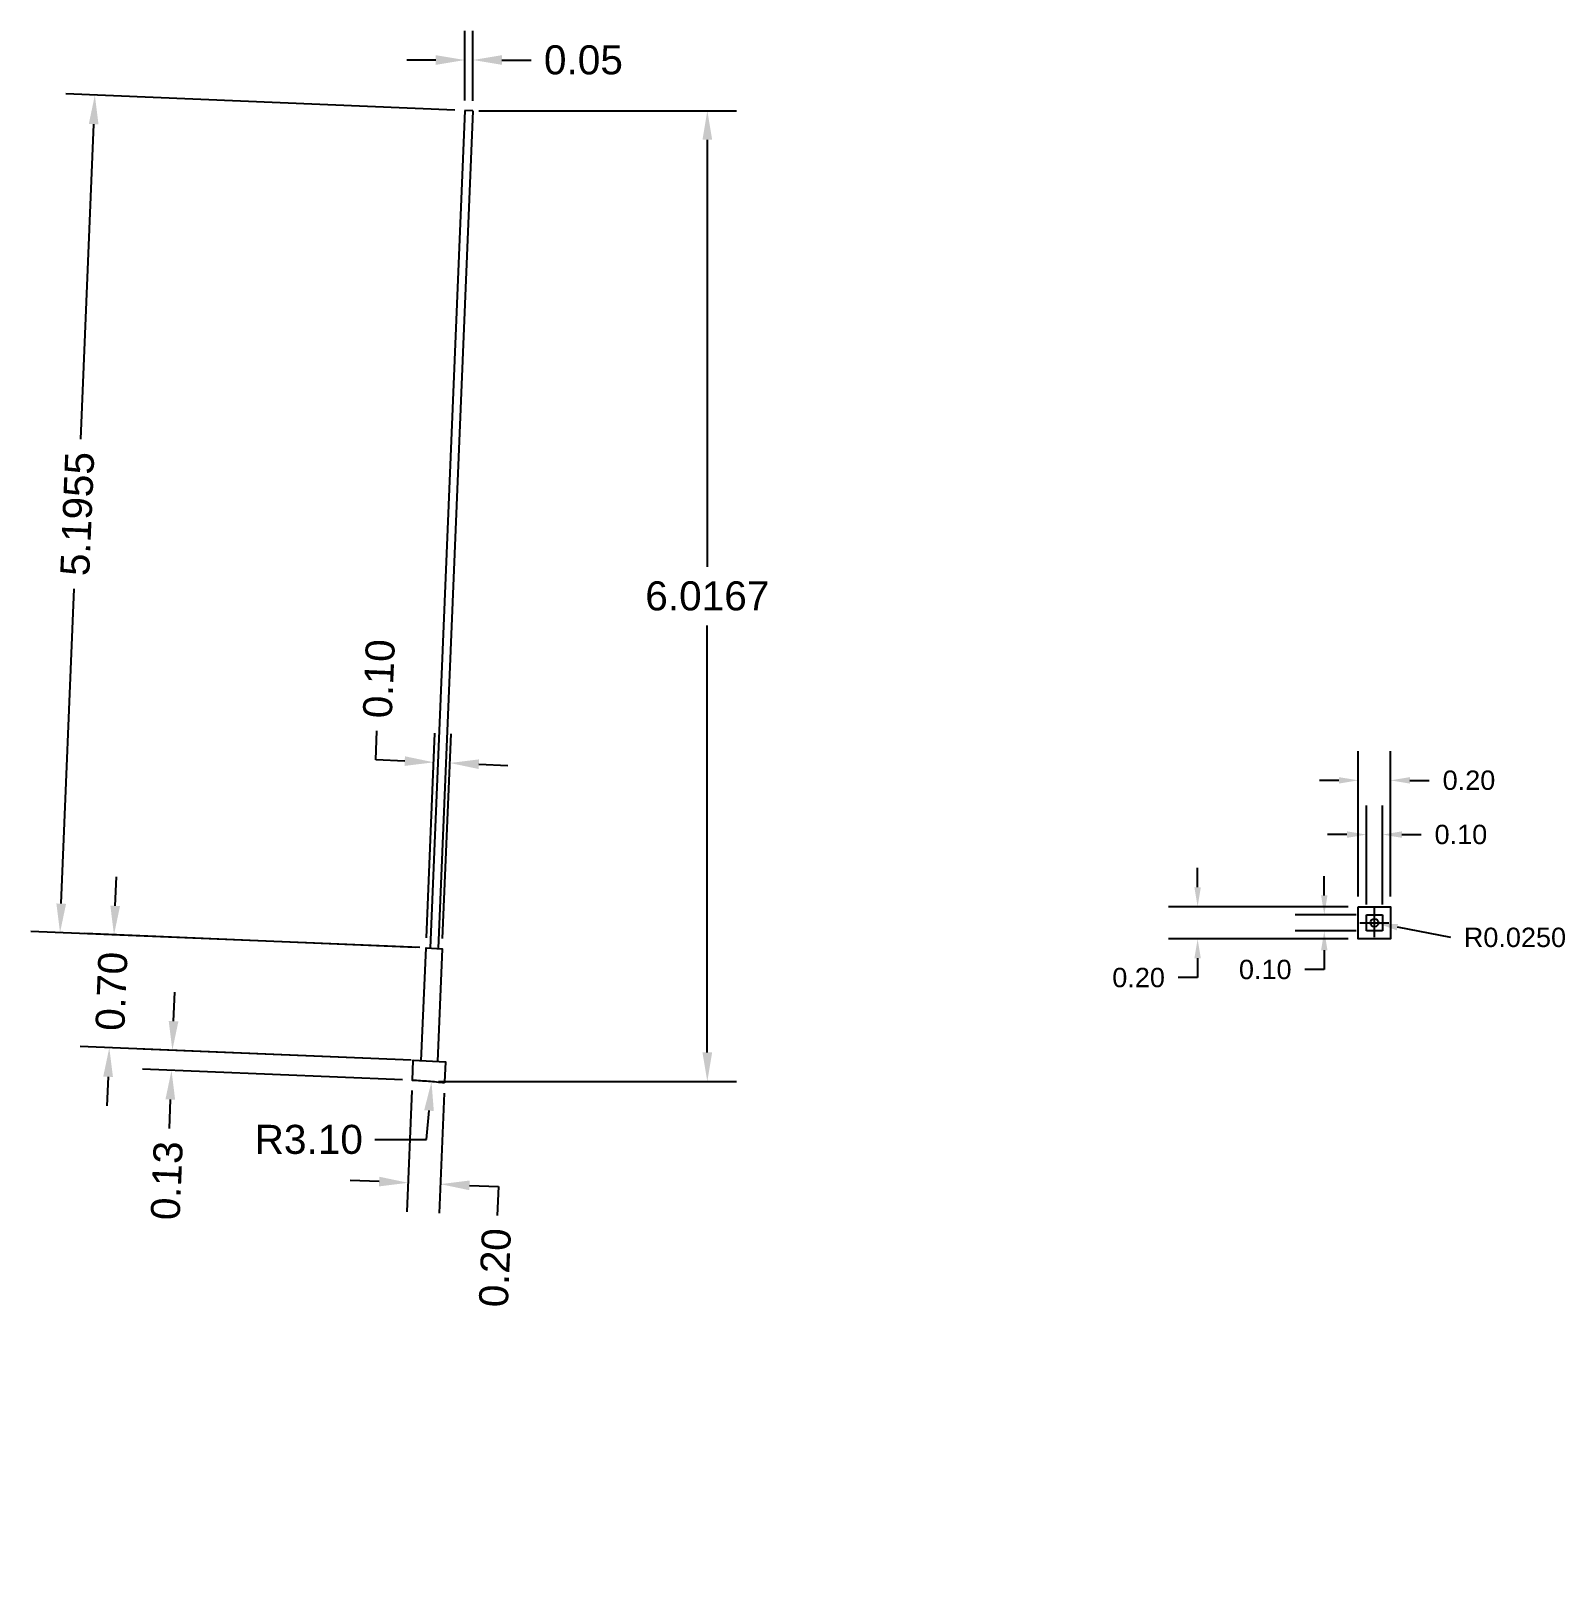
# Model space of a CAD drawing. Header units: inches. Extents: x 5.92 to 15.42, y 1.16 to 10.76.
import ezdxf

# ---------------------------------------------------------------- set-up
doc = ezdxf.new("R2010")
doc.units = ezdxf.units.IN
doc.header["$MEASUREMENT"] = 0
doc.layers.add('Anotari', color=40, linetype='Continuous')
doc.layers.add('Tija', color=4, linetype='Continuous')
doc.styles.get("Standard").update_dxf_attribs({"font": 'arial.ttf'})
doc.dimstyles.get("Standard").update_dxf_attribs({"dimtxt": 0.18, "dimasz": 0.18, "dimexe": 0.18, "dimexo": 0.0625, "dimgap": 0.09, "dimtad": 0, "dimtih": 1, "dimtoh": 1, "dimdec": 4, "dimzin": 0, "dimdsep": 46, "dimtxsty": 'Standard', "dimcen": 0.09, "dimadec": 0, "dimazin": 0, "dimtfac": 1, "dimtdec": 4, "dimtofl": 0, "dimtmove": 0, "dimatfit": 3, "dimfxl": 1, "dimtolj": 1, "dimtzin": 0, "dimarcsym": 0})

# ---------------------------------------------------------------- blocks, each defined once
blk = doc.blocks.new('*D15')
at = {"layer": 'Anotari', "color": 0, "lineweight": -2, "transparency": 16777216}
for p, q in [((8.6956, 10.2683), (10.2902, 10.2683)), ((10.1102, 10.0883), (10.1102, 7.4419)), ((10.1102, 4.4317), (10.1102, 7.0781)), ((8.4455, 4.2517), (10.2902, 4.2517))]:
    blk.add_line(p, q, dxfattribs=at)
at = {"layer": 'Anotari', "color": 0, "transparency": 16777216}
for points in [[(10.0802, 10.0883), (10.1402, 10.0883), (10.1102, 10.2683)], [(10.0802, 4.4317), (10.1402, 4.4317), (10.1102, 4.2517)]]:
    blk.add_solid(points, dxfattribs=at)
at = {"layer": 'Defpoints', "color": 0, "transparency": 16777216}
for p in [(8.6331, 10.2683), (8.383, 4.2517), (10.1102, 4.2517)]:
    blk.add_point(p, dxfattribs=at)
at = {"layer": 'Anotari', "color": 0, "transparency": 16777216, "insert": (10.1102, 7.26), "char_height": 0.18, "attachment_point": 5}
blk.add_mtext('\\A1;6.0167', dxfattribs=at)
blk = doc.blocks.new('*D16')
at = {"layer": 'Anotari', "color": 0, "lineweight": -2, "transparency": 16777216}
for p, q in [((8.3704, 3.8915), (8.3859, 4.0708)), ((8.0505, 3.8915), (8.3704, 3.8915))]:
    blk.add_line(p, q, dxfattribs=at)
at = {"layer": 'Anotari', "color": 0, "transparency": 16777216}
blk.add_solid([(8.356, 4.0734), (8.4157, 4.0682), (8.4013, 4.2501)], dxfattribs=at)
at = {"layer": 'Defpoints', "color": 0, "transparency": 16777216}
for p in [(8.4013, 4.2501), (8.1349, 1.1616)]:
    blk.add_point(p, dxfattribs=at)
at = {"layer": 'Anotari', "color": 0, "transparency": 16777216, "insert": (7.6409, 3.8915), "char_height": 0.18, "attachment_point": 5}
blk.add_mtext('\\A1;R3.10', dxfattribs=at)
blk = doc.blocks.new('*D17')
at = {"layer": 'Anotari', "color": 0, "lineweight": -2, "transparency": 16777216}
for p, q in [((6.8032, 4.6249), (6.8107, 4.8047)), ((8.2259, 4.3856), (6.6159, 4.4525)), ((8.2207, 4.2607), (6.6107, 4.3276)), ((6.7831, 4.1403), (6.7756, 3.9604))]:
    blk.add_line(p, q, dxfattribs=at)
at = {"layer": 'Anotari', "color": 0, "transparency": 16777216}
for points in [[(6.7732, 4.6261), (6.8332, 4.6236), (6.7957, 4.445)], [(6.7531, 4.1415), (6.813, 4.139), (6.7905, 4.3201)]]:
    blk.add_solid(points, dxfattribs=at)
at = {"layer": 'Defpoints', "color": 0, "transparency": 16777216}
for p in [(8.2883, 4.383), (6.7905, 4.3201), (8.2831, 4.2581)]:
    blk.add_point(p, dxfattribs=at)
at = {"layer": 'Anotari', "color": 0, "transparency": 16777216, "insert": (6.7621, 3.6369), "char_height": 0.18, "attachment_point": 5, "rotation": 87.61916}
blk.add_mtext('\\A1;0.13', dxfattribs=at)
blk = doc.blocks.new('*D18')
at = {"layer": 'Anotari', "color": 0, "lineweight": -2, "transparency": 16777216}
for p, q in [((6.4416, 5.3399), (6.4491, 5.5198)), ((8.3049, 5.0823), (6.2543, 5.1676)), ((8.2758, 4.3829), (6.2252, 4.4682)), ((6.3976, 4.2809), (6.3901, 4.101))]:
    blk.add_line(p, q, dxfattribs=at)
at = {"layer": 'Anotari', "color": 0, "transparency": 16777216}
for points in [[(6.4117, 5.3412), (6.4716, 5.3387), (6.4341, 5.1601)], [(6.3676, 4.2821), (6.4276, 4.2796), (6.4051, 4.4607)]]:
    blk.add_solid(points, dxfattribs=at)
at = {"layer": 'Defpoints', "color": 0, "transparency": 16777216}
for p in [(8.3673, 5.0797), (6.4051, 4.4607), (8.3383, 4.3803)]:
    blk.add_point(p, dxfattribs=at)
at = {"layer": 'Anotari', "color": 0, "transparency": 16777216, "insert": (6.4196, 4.8104), "char_height": 0.18, "attachment_point": 5, "rotation": 87.61916}
blk.add_mtext('\\A1;0.70', dxfattribs=at)
blk = doc.blocks.new('*D19')
at = {"layer": 'Anotari', "color": 0, "lineweight": -2, "transparency": 16777216}
for p, q in [((8.5457, 10.272), (6.1358, 10.3722)), ((6.3081, 10.1849), (6.227, 8.2331)), ((6.1073, 5.3536), (6.1884, 7.3053)), ((8.3299, 5.081), (5.9199, 5.1812))]:
    blk.add_line(p, q, dxfattribs=at)
at = {"layer": 'Anotari', "color": 0, "transparency": 16777216}
for points in [[(6.2782, 10.1861), (6.3381, 10.1836), (6.3156, 10.3647)], [(6.0773, 5.3548), (6.1372, 5.3523), (6.0998, 5.1737)]]:
    blk.add_solid(points, dxfattribs=at)
at = {"layer": 'Defpoints', "color": 0, "transparency": 16777216}
for p in [(6.3156, 10.3647), (8.6081, 10.2694), (8.3923, 5.0784)]:
    blk.add_point(p, dxfattribs=at)
at = {"layer": 'Anotari', "color": 0, "transparency": 16777216, "insert": (6.2077, 7.7692), "char_height": 0.18, "attachment_point": 5, "rotation": 87.61916}
blk.add_mtext('\\A1;5.1955', dxfattribs=at)
blk = doc.blocks.new('*D20')
at = {"layer": 'Anotari', "color": 0, "lineweight": -2, "transparency": 16777216}
for p, q in [((8.0555, 6.2445), (8.0629, 6.4244)), ((8.3699, 5.1422), (8.4226, 6.4094)), ((8.4698, 5.1369), (8.5225, 6.4053)), ((8.2353, 6.237), (8.0555, 6.2445)), ((8.6949, 6.2179), (8.8748, 6.2105))]:
    blk.add_line(p, q, dxfattribs=at)
at = {"layer": 'Anotari', "color": 0, "transparency": 16777216}
for points in [[(8.2341, 6.2071), (8.2366, 6.267), (8.4152, 6.2296)], [(8.6937, 6.188), (8.6962, 6.2479), (8.5151, 6.2254)]]:
    blk.add_solid(points, dxfattribs=at)
at = {"layer": 'Defpoints', "color": 0, "transparency": 16777216}
for p in [(8.4152, 6.2296), (8.3673, 5.0797), (8.4672, 5.0744)]:
    blk.add_point(p, dxfattribs=at)
at = {"layer": 'Anotari', "color": 0, "transparency": 16777216, "insert": (8.0764, 6.7476), "char_height": 0.18, "attachment_point": 5, "rotation": 87.61916}
blk.add_mtext('\\A1;0.10', dxfattribs=at)
blk = doc.blocks.new('*D21')
at = {"layer": 'Anotari', "color": 0, "lineweight": -2, "transparency": 16777216}
for p, q in [((8.2805, 4.1956), (8.2493, 3.4437)), ((8.4801, 4.1796), (8.4491, 3.4354)), ((8.0769, 3.631), (7.8971, 3.6385)), ((8.6364, 3.6078), (8.8163, 3.6003)), ((8.8163, 3.6003), (8.8088, 3.4204))]:
    blk.add_line(p, q, dxfattribs=at)
at = {"layer": 'Anotari', "color": 0, "transparency": 16777216}
for points in [[(8.0757, 3.6011), (8.0782, 3.661), (8.2568, 3.6236)], [(8.6352, 3.5778), (8.6377, 3.6377), (8.4566, 3.6152)]]:
    blk.add_solid(points, dxfattribs=at)
at = {"layer": 'Defpoints', "color": 0, "transparency": 16777216}
for p in [(8.2831, 4.2581), (8.4826, 4.242), (8.4566, 3.6152)]:
    blk.add_point(p, dxfattribs=at)
at = {"layer": 'Anotari', "color": 0, "transparency": 16777216, "insert": (8.7954, 3.0972), "char_height": 0.18, "attachment_point": 5, "rotation": 87.61916}
blk.add_mtext('\\A1;0.20', dxfattribs=at)
blk = doc.blocks.new('*D22')
at = {"layer": 'Anotari', "color": 0, "lineweight": -2, "transparency": 16777216}
for p, q in [((8.6081, 10.3319), (8.6081, 10.7623)), ((8.6581, 10.3298), (8.6581, 10.7623)), ((8.4281, 10.5823), (8.2481, 10.5823)), ((8.8381, 10.5823), (9.0181, 10.5823))]:
    blk.add_line(p, q, dxfattribs=at)
at = {"layer": 'Anotari', "color": 0, "transparency": 16777216}
for points in [[(8.4281, 10.6123), (8.4281, 10.5523), (8.6081, 10.5823)], [(8.8381, 10.6123), (8.8381, 10.5523), (8.6581, 10.5823)]]:
    blk.add_solid(points, dxfattribs=at)
at = {"layer": 'Defpoints', "color": 0, "transparency": 16777216}
for p in [(8.6581, 10.5823), (8.6081, 10.2694), (8.6581, 10.2673)]:
    blk.add_point(p, dxfattribs=at)
at = {"layer": 'Anotari', "color": 0, "transparency": 16777216, "insert": (9.3426, 10.5823), "char_height": 0.18, "attachment_point": 5}
blk.add_mtext('\\A1;0.05', dxfattribs=at)
blk = doc.blocks.new('*D23')
at = {"layer": 'Anotari', "color": 0, "lineweight": -2, "transparency": 16777216}
for p, q in [((14.1433, 5.3974), (14.1433, 6.2978)), ((14.3433, 5.3974), (14.3433, 6.2978)), ((14.0233, 6.1178), (13.9033, 6.1178)), ((14.4633, 6.1178), (14.5833, 6.1178))]:
    blk.add_line(p, q, dxfattribs=at)
at = {"layer": 'Anotari', "color": 0, "transparency": 16777216}
for points in [[(14.0233, 6.1378), (14.0233, 6.0978), (14.1433, 6.1178)], [(14.4633, 6.1378), (14.4633, 6.0978), (14.3433, 6.1178)]]:
    blk.add_solid(points, dxfattribs=at)
at = {"layer": 'Defpoints', "color": 0, "transparency": 16777216}
for p in [(14.3433, 6.1178), (14.1433, 5.3349), (14.3433, 5.3349)]:
    blk.add_point(p, dxfattribs=at)
at = {"layer": 'Anotari', "color": 0, "transparency": 16777216, "insert": (14.829, 6.1178), "char_height": 0.12, "attachment_point": 5}
blk.add_mtext('\\A1;0.20', dxfattribs=at)
blk = doc.blocks.new('*D24')
at = {"layer": 'Anotari', "color": 0, "lineweight": -2, "transparency": 16777216}
for p, q in [((14.1933, 5.3474), (14.1933, 5.9617)), ((14.2933, 5.3474), (14.2933, 5.9617)), ((14.0733, 5.7817), (13.9533, 5.7817)), ((14.4133, 5.7817), (14.5333, 5.7817))]:
    blk.add_line(p, q, dxfattribs=at)
at = {"layer": 'Anotari', "color": 0, "transparency": 16777216}
for points in [[(14.0733, 5.8017), (14.0733, 5.7617), (14.1933, 5.7817)], [(14.4133, 5.8017), (14.4133, 5.7617), (14.2933, 5.7817)]]:
    blk.add_solid(points, dxfattribs=at)
at = {"layer": 'Defpoints', "color": 0, "transparency": 16777216}
for p in [(14.2933, 5.7817), (14.1933, 5.2849), (14.2933, 5.2849)]:
    blk.add_point(p, dxfattribs=at)
at = {"layer": 'Anotari', "color": 0, "transparency": 16777216, "insert": (14.779, 5.7817), "char_height": 0.12, "attachment_point": 5}
blk.add_mtext('\\A1;0.10', dxfattribs=at)
blk = doc.blocks.new('*D25')
at = {"layer": 'Anotari', "color": 0, "lineweight": -2, "transparency": 16777216}
for p, q in [((13.1478, 5.4549), (13.1478, 5.5749)), ((14.0808, 5.3349), (12.9678, 5.3349)), ((14.0808, 5.1349), (12.9678, 5.1349)), ((13.1478, 5.0149), (13.1478, 4.8949)), ((13.1478, 4.8949), (13.0278, 4.8949))]:
    blk.add_line(p, q, dxfattribs=at)
at = {"layer": 'Anotari', "color": 0, "transparency": 16777216}
for points in [[(13.1278, 5.4549), (13.1678, 5.4549), (13.1478, 5.3349)], [(13.1278, 5.0149), (13.1678, 5.0149), (13.1478, 5.1349)]]:
    blk.add_solid(points, dxfattribs=at)
at = {"layer": 'Defpoints', "color": 0, "transparency": 16777216}
for p in [(14.1433, 5.3349), (13.1478, 5.1349), (14.1433, 5.1349)]:
    blk.add_point(p, dxfattribs=at)
at = {"layer": 'Anotari', "color": 0, "transparency": 16777216, "insert": (12.7822, 4.8949), "char_height": 0.12, "attachment_point": 5}
blk.add_mtext('\\A1;0.20', dxfattribs=at)
blk = doc.blocks.new('*D26')
at = {"layer": 'Anotari', "color": 0, "lineweight": -2, "transparency": 16777216}
for p, q in [((13.9326, 5.4049), (13.9326, 5.5249)), ((14.1308, 5.2849), (13.7526, 5.2849)), ((14.1308, 5.1849), (13.7526, 5.1849)), ((13.9326, 5.0649), (13.9326, 4.9449)), ((13.9326, 4.9449), (13.8126, 4.9449))]:
    blk.add_line(p, q, dxfattribs=at)
at = {"layer": 'Anotari', "color": 0, "transparency": 16777216}
for points in [[(13.9126, 5.4049), (13.9526, 5.4049), (13.9326, 5.2849)], [(13.9126, 5.0649), (13.9526, 5.0649), (13.9326, 5.1849)]]:
    blk.add_solid(points, dxfattribs=at)
at = {"layer": 'Defpoints', "color": 0, "transparency": 16777216}
for p in [(14.1933, 5.2849), (13.9326, 5.1849), (14.1933, 5.1849)]:
    blk.add_point(p, dxfattribs=at)
at = {"layer": 'Anotari', "color": 0, "transparency": 16777216, "insert": (13.567, 4.9449), "char_height": 0.12, "attachment_point": 5}
blk.add_mtext('\\A1;0.10', dxfattribs=at)
blk = doc.blocks.new('*D27')
at = {"layer": 'Anotari', "color": 0, "lineweight": -2, "transparency": 16777216}
for p, q in [((14.2433, 5.1449), (14.2433, 5.3249)), ((14.1533, 5.2349), (14.3333, 5.2349)), ((14.7174, 5.1439), (14.3857, 5.2076))]:
    blk.add_line(p, q, dxfattribs=at)
at = {"layer": 'Anotari', "color": 0, "transparency": 16777216}
blk.add_solid([(14.3895, 5.2272), (14.382, 5.188), (14.2679, 5.2302)], dxfattribs=at)
at = {"layer": 'Defpoints', "color": 0, "transparency": 16777216}
for p in [(14.2433, 5.2349), (14.2679, 5.2302)]:
    blk.add_point(p, dxfattribs=at)
at = {"layer": 'Anotari', "color": 0, "transparency": 16777216, "insert": (15.1138, 5.1439), "char_height": 0.12, "attachment_point": 5}
blk.add_mtext('\\A1;R0.0250', dxfattribs=at)

msp = doc.modelspace()

# ---------------------------------------------------------------- linework, layer by layer
at = {"layer": 'Tija'}
for p, q in [((8.60814, 10.26939), (8.39231, 5.0784)), ((8.6581, 10.26731), (8.44225, 5.07576)), ((8.6581, 10.26731), (8.60814, 10.26939)), ((14.19333, 5.18492), (14.19333, 5.28492)), ((14.19333, 5.28492), (14.24333, 5.28492)), ((14.24333, 5.28492), (14.29333, 5.28492)), ((14.29333, 5.28492), (14.29333, 5.18492)), ((14.29333, 5.18492), (14.19333, 5.18492)), ((8.48287, 4.24752), (8.48265, 4.24205))]:
    msp.add_line(p, q, dxfattribs=at)
msp.add_lwpolyline([(14.14333, 5.33492), (14.34333, 5.33492), (14.34333, 5.13492), (14.14333, 5.13492)], close=True, dxfattribs=at)
msp.add_lwpolyline([(8.33827, 4.38032), (8.36735, 5.07972), (8.46721, 5.07444), (8.43813, 4.37505)], dxfattribs=at)
msp.add_lwpolyline([(8.48265, 4.24205, 0.0080771), (8.38296, 4.25167, 0.0057968), (8.28314, 4.25807), (8.28833, 4.38296), (8.48807, 4.37241), (8.48287, 4.24752)], format="xyb", dxfattribs=at)
msp.add_circle((14.24333, 5.23492), 0.025, dxfattribs=at)

# ---------------------------------------------------------------- dimensions: what is measured, and where the dimension line sits
at = {"layer": 'Anotari'}
for base, p1, p2, override, picture, middle in [((8.6581, 10.58227), (8.60814, 10.26939), (8.6581, 10.26731), {"dimdec": 2}, '*D22', (9.34255, 10.58227)), ((14.34333, 6.11775), (14.14333, 5.33492), (14.34333, 5.33492), {"dimtxt": 0.12, "dimasz": 0.12, "dimdec": 2}, '*D23', (14.82898, 6.11775)), ((14.29333, 5.78165), (14.19333, 5.28492), (14.29333, 5.28492), {"dimtxt": 0.12, "dimasz": 0.12, "dimdec": 2}, '*D24', (14.77898, 5.78165))]:
    dim = msp.add_linear_dim(base=base, p1=p1, p2=p2, dimstyle='Standard', override=override, dxfattribs=at)
    dim.commit()
    dim.dimension.update_dxf_attribs({"geometry": picture, "text_midpoint": middle})
for base, p1, p2, angle, picture, middle in [((6.31562, 10.3647), (8.39231, 5.0784), (8.60814, 10.26939), 87.619162, '*D19', (6.2077, 7.76921)), ((10.11021, 4.25167), (8.63312, 10.26835), (8.38296, 4.25167), 90, '*D15', (10.11021, 7.26001))]:
    dim = msp.add_linear_dim(base=base, p1=p1, p2=p2, angle=angle, dimstyle='Standard', dxfattribs=at)
    dim.commit()
    dim.dimension.update_dxf_attribs({"geometry": picture, "text_midpoint": middle})
for base, p1, p2, angle, override, picture, middle in [((8.41515, 6.22956), (8.46721, 5.07444), (8.36735, 5.07972), 177.619162, {"dimdec": 2}, '*D20', (8.07638, 6.74756)), ((13.14784, 5.13492), (14.14333, 5.33492), (14.14333, 5.13492), 90, {"dimtxt": 0.12, "dimasz": 0.12, "dimdec": 2}, '*D25', (12.78219, 4.89492)), ((6.40507, 4.4607), (8.36735, 5.07972), (8.33827, 4.38032), 87.619162, {"dimdec": 2}, '*D18', (6.41961, 4.8104)), ((13.93265, 5.18492), (14.19333, 5.28492), (14.19333, 5.18492), 90, {"dimtxt": 0.12, "dimasz": 0.12, "dimdec": 2}, '*D26', (13.567, 4.94492)), ((6.79053267, 4.32012379), (8.28833304, 4.38295714), (8.28314035, 4.25806504), 87.61916158, {"dimdec": 2}, '*D17', (6.76212746, 3.63693505)), ((8.45659, 3.61524), (8.28314, 4.25807), (8.48265, 4.24205), 177.619162, {"dimdec": 2}, '*D21', (8.79536, 3.09725))]:
    dim = msp.add_linear_dim(base=base, p1=p1, p2=p2, angle=angle, dimstyle='Standard', override=override, dxfattribs=at)
    dim.commit()
    dim.dimension.update_dxf_attribs({"geometry": picture, "text_midpoint": middle})
for center, mpoint, override, picture, middle in [((14.24333, 5.23492), (14.26788, 5.23021), {"dimtxt": 0.12, "dimasz": 0.12}, '*D27', (14.71745, 5.14393)), ((8.13492, 1.16161), (8.40133, 4.25014), {"dimdec": 2}, '*D16', (7.64094, 3.89147))]:
    dim = msp.add_radius_dim(center=center, mpoint=mpoint, dimstyle='Standard', override=override, dxfattribs=at)
    dim.commit()
    dim.dimension.update_dxf_attribs({"geometry": picture, "text_midpoint": middle, "dimtype": 164})

doc.saveas('drawing.dxf')
